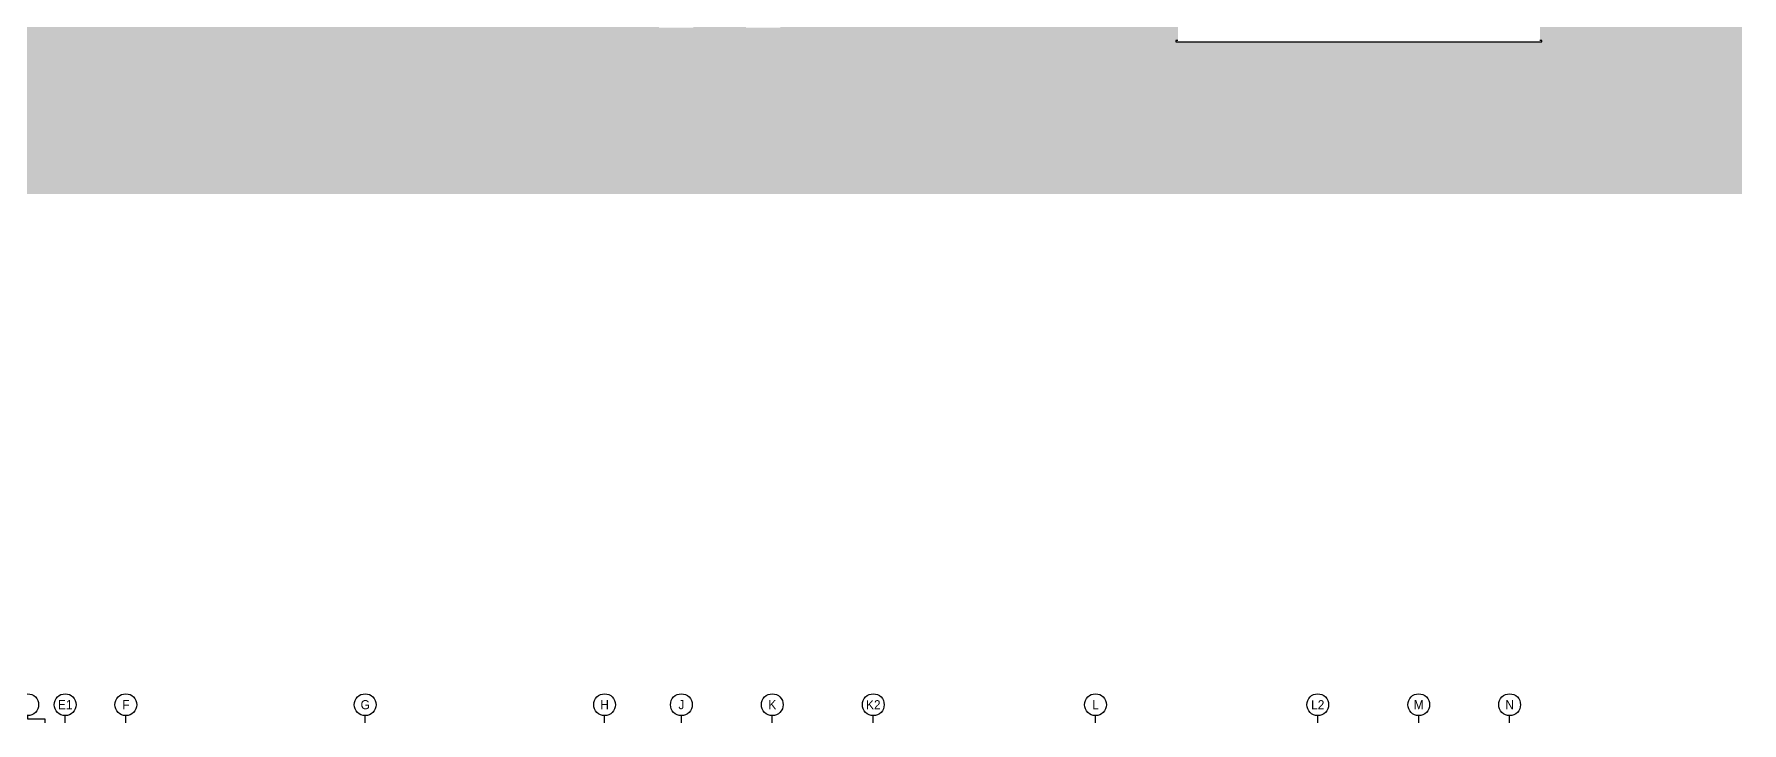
# Model space of a CAD drawing. Header units: millimetres. Extents: x 19868 to 801382, y -4805 to 85279.
# Drawn here: x 506600 to 591132, y -2956 to 31149 of the extents above; entities that cross this region are included whole.
import ezdxf
from ezdxf.enums import TextEntityAlignment as Align

# ---------------------------------------------------------------- set-up
doc = ezdxf.new("R2010")
doc.units = ezdxf.units.MM
doc.header["$LTSCALE"] = 250
doc.layers.add('A-버림CONC', color=4, linetype='Continuous')
doc.layers.add('지반', color=254, linetype='Continuous')
doc.layers.add('CK', color=221, linetype='Continuous', plot=False)
doc.styles.add('Gdim', font='')
doc.styles.get('Gdim').set_extended_font_data('Dotum')

# ---------------------------------------------------------------- blocks, each defined once
blk = doc.blocks.new('A$C8269b82c')
at = {"layer": 'CK', "linetype": 'Continuous'}
for points in [[(-72500, 0), (-72500, 180), (-73359, 180), (-73359, 360, -1), (-73359, 1440, -1), (-73359, 360, 0)], [(-71500, 0), (-71500, 360, -1), (-71500, 1440, -1), (-71500, 360, 0)], [(-68500, 0), (-68500, 360, -1), (-68500, 1440, -1), (-68500, 360, 0)], [(-56650, 0), (-56650, 360, -1), (-56650, 1440, -1), (-56650, 360, 0)], [(-44800, 0), (-44800, 360, -1), (-44800, 1440, -1), (-44800, 360, 0)], [(-41000, 0), (-41000, 360, -1), (-41000, 1440, -1), (-41000, 360, 0)], [(-36500, 0), (-36500, 360, -1), (-36500, 1440, -1), (-36500, 360, 0)], [(-31500, 0), (-31500, 360, -1), (-31500, 1440, -1), (-31500, 360, 0)], [(-20500, 0), (-20500, 360, -1), (-20500, 1440, -1), (-20500, 360, 0)], [(-9500, 0), (-9500, 360, -1), (-9500, 1440, -1), (-9500, 360, 0)], [(-4500, 0), (-4500, 360, -1), (-4500, 1440, -1), (-4500, 360, 0)], [(0, 0), (0, 360, -1), (0, 1440, -1), (0, 360, 0)]]:
    blk.add_lwpolyline(points, format="xyb", dxfattribs=at)
at = {"layer": 'CK', "linetype": 'Continuous', "style": 'Gdim'}
for s, p in [('E1', (-71500, 900)), ('F', (-68500, 900)), ('G', (-56650, 900)), ('H', (-44800, 900)), ('J', (-41000, 900)), ('K', (-36500, 900)), ('K2', (-31500, 900)), ('L', (-20500, 900)), ('L2', (-9500, 900)), ('M', (-4500, 900)), ('N', (0, 900))]:
    blk.add_text(s, height=450, dxfattribs=at).set_placement(p, align=Align.MIDDLE)

msp = doc.modelspace()

# ---------------------------------------------------------------- hatches: boundary and pattern name
at = {"layer": '지반'}
h = msp.add_hatch(dxfattribs=at)
h.set_pattern_fill('EARTH', color=251, scale=70, angle=45)
h.paths.add_polyline_path([(440367.8, 33228.9), (440367.8, 23234.4), (591132.4, 23234.4), (591132.4, 34678.9), (582338.2, 34678.9), (582338.2, 34628.9), (582388.2, 34628.9), (582388.2, 34568.9), (582138.2, 34568.9), (582138.2, 34628.9), (582188.2, 34628.9), (582188.2, 34828.9), (580288.2, 34828.9), (580288.2, 34778.9), (580138.2, 34778.9), (580138.2, 33778.9), (580038.2, 33778.9), (580038.2, 32328.9), (581138.2, 32328.9), (581138.2, 30828.9), (581238.2, 30828.9), (581238.2, 30768.9), (563118.2, 30768.9), (563118.2, 30828.9), (563218.2, 30828.9), (563218.2, 31528.9), (563818.2, 31528.9), (563818.2, 33668.9), (561843.1, 33668.9), (561663.1, 33488.9), (560453.4, 33488.9), (560273.4, 33668.9), (558088.2, 33668.9), (558088.2, 33728.9), (558188.2, 33728.9), (558188.2, 34318.9), (543138.2, 34318.9), (543138.2, 33878.9), (542838.2, 33878.9), (542838.2, 32228.9), (543438.2, 32228.9), (543438.2, 31528.9), (543538.2, 31528.9), (543538.2, 31468.9), (541838.2, 31468.9), (541838.2, 31528.9), (541938.2, 31528.9), (541938.2, 31968.9), (539138.2, 31968.9), (539138.2, 31528.9), (539238.2, 31528.9), (539238.2, 31468.9), (537538.2, 31468.9), (537538.2, 31528.9), (537638.2, 31528.9), (537638.2, 32228.9), (538238.2, 32228.9), (538238.2, 33018.9), (537638.2, 33018.9), (537638.2, 33078.9), (537738.2, 33078.9), (537738.2, 33418.9), (535238.2, 33418.9), (535238.2, 32878.9), (535338.2, 32878.9), (535338.2, 32818.9), (534538.2, 32818.9), (534538.2, 32878.9), (534638.2, 32878.9), (534638.2, 33418.9), (530588.2, 33418.9), (530188.2, 33018.9), (516778.2, 33018.9), (516708.2, 32948.9), (509968.2, 32948.9), (509968.2, 33008.9), (510068.2, 33008.9), (510068.2, 33848.9), (510668.2, 33848.9), (510668.2, 34398.9), (508508.2, 34398.9), (508508.2, 33808.9), (508608.2, 33808.9), (508608.2, 33748.9), (507668.2, 33748.9), (507668.2, 33808.9), (507768.2, 33808.9), (507768.2, 34448.9), (507488.2, 34448.9), (507488.2, 34508.9), (507538.2, 34508.9), (507536.6, 34832.3), (505138.2, 34820.6), (502738.2, 34808.9), (490888.2, 34568.9), (479038.2, 34328.9), (468288.2, 34228.9), (456838.2, 34128.9), (456138.2, 34128.9), (448038.2, 33228.9)])

# ---------------------------------------------------------------- linework, layer by layer
at = {"layer": 'A-버림CONC'}
msp.add_lwpolyline([(563218.2, 30828.9), (563118.2, 30828.9), (563118.2, 30768.9), (581238.2, 30768.9), (581238.2, 30828.9), (581138.2, 30828.9)], dxfattribs=at)

# ---------------------------------------------------------------- block references
at = {"layer": 'CK'}
msp.add_blockref('A$C8269b82c', (579638.2, -2956.2), dxfattribs=at)

doc.saveas('drawing.dxf')
